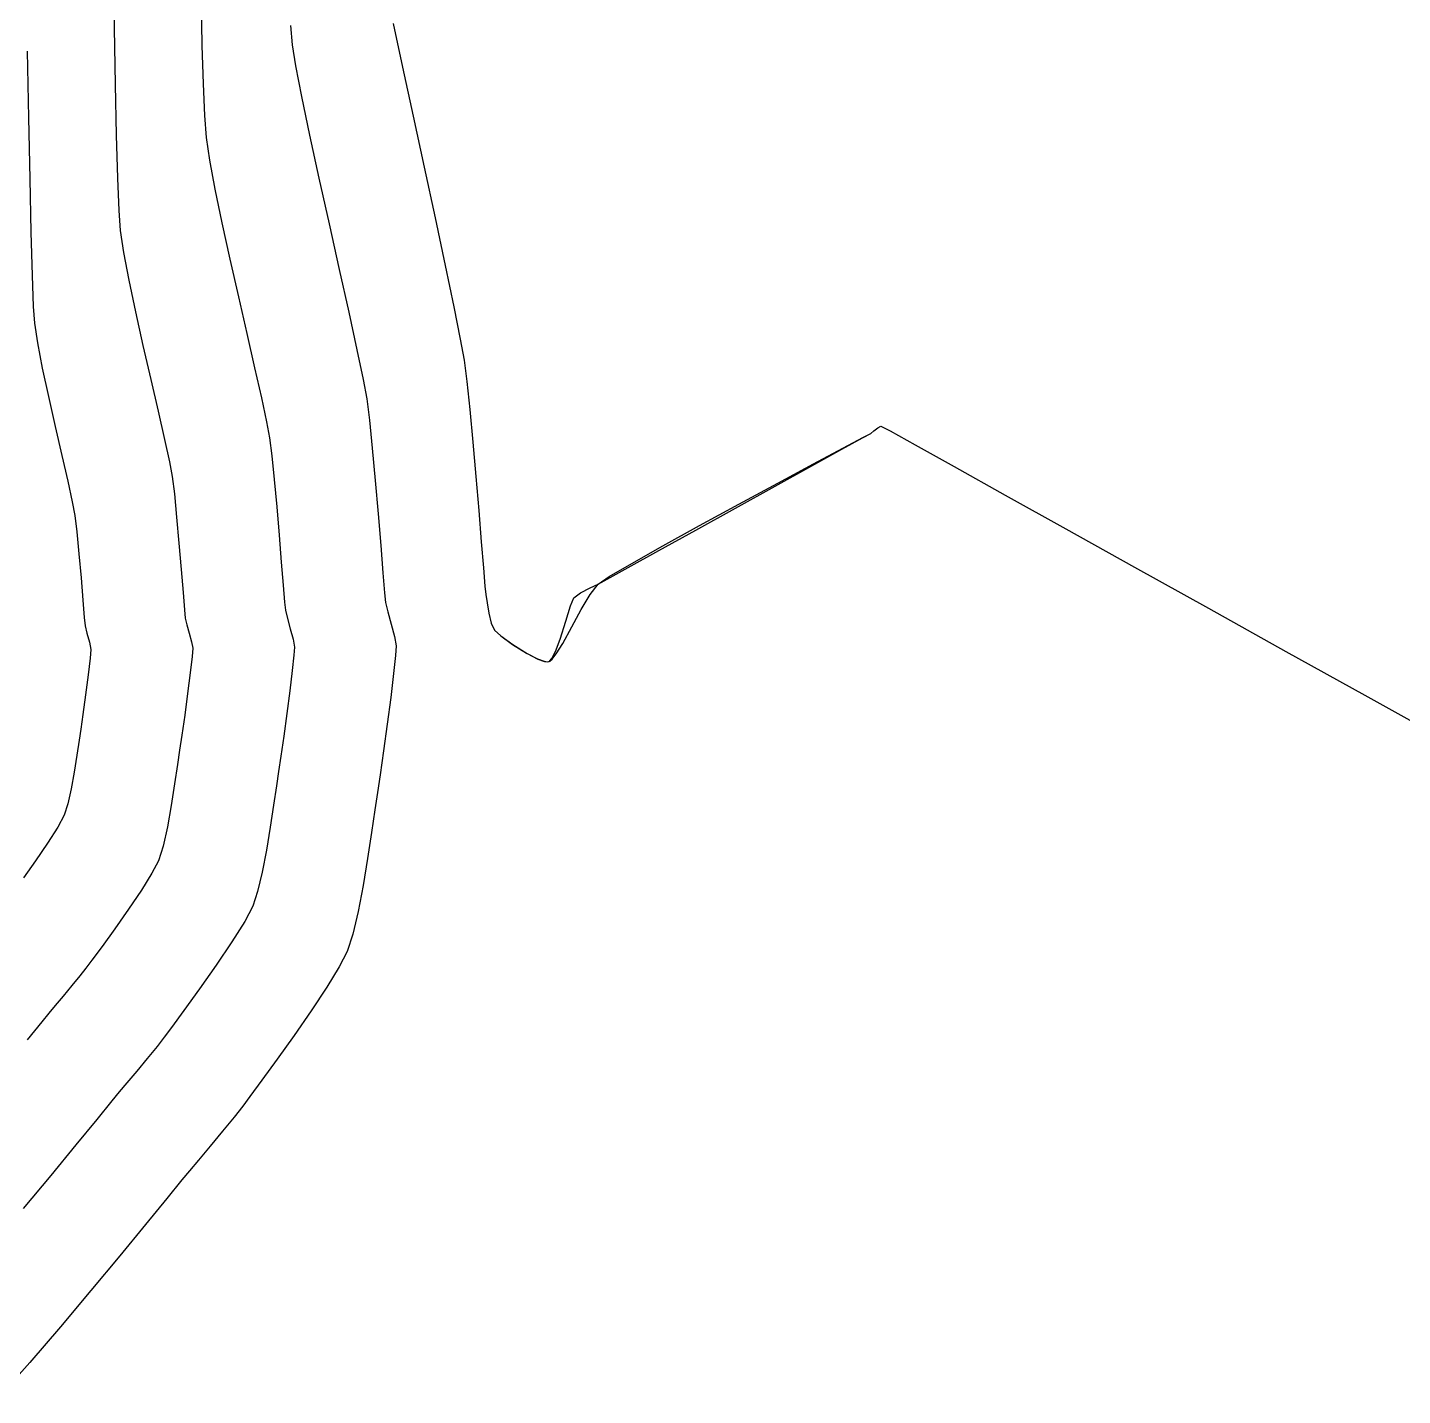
# Model space of a CAD drawing. Header units: metres. Extents: x 708868 to 711043, y 5411316 to 5413138.
# Drawn here: x 709798.53 to 709845.91, y 5411712.99 to 5411760.12 of the extents above; entities that cross this region are included whole.
import ezdxf

# ---------------------------------------------------------------- set-up
doc = ezdxf.new("R2010")
doc.units = ezdxf.units.M
for name, color, linetype in [('Rionegro 2010_Contours', 7, 'Continuous'), ('Rionegro 2014_Contours', 7, 'Continuous'), ('Rionegro 2018_Contours', 7, 'Continuous')]:
    doc.layers.add(name, color=color, linetype=linetype)

msp = doc.modelspace()

# ---------------------------------------------------------------- linework, layer by layer
at = {"layer": 'Rionegro 2010_Contours'}
for points in [[(709804.509, 5411760.999, 241), (709804.537, 5411759.503, 241), (709804.575, 5411758.178, 241), (709804.622, 5411757.096, 241), (709804.683, 5411756.329, 241), (709804.799, 5411755.554, 241), (709804.986, 5411754.556, 241), (709805.226, 5411753.397, 241), (709805.501, 5411752.139, 241), (709805.792, 5411750.845, 241), (709806.083, 5411749.575, 241), (709806.353, 5411748.393, 241), (709806.586, 5411747.359, 241), (709806.763, 5411746.537, 241), (709806.865, 5411745.987, 241), (709806.944, 5411745.368, 241), (709807.028, 5411744.548, 241), (709807.113, 5411743.608, 241), (709807.196, 5411742.634, 241), (709807.272, 5411741.707, 241), (709807.336, 5411740.911, 241), (709807.385, 5411740.33, 241), (709807.414, 5411740.046, 241), (709807.481, 5411739.767, 241), (709807.581, 5411739.41, 241), (709807.676, 5411739.054, 241), (709807.725, 5411738.775, 241), (709807.707, 5411738.498, 241), (709807.649, 5411737.967, 241), (709807.563, 5411737.269, 241), (709807.461, 5411736.487, 241), (709807.354, 5411735.708, 241), (709807.255, 5411735.016, 241), (709807.177, 5411734.496, 241), (709807.101, 5411733.991, 241), (709807.004, 5411733.329, 241), (709806.888, 5411732.571, 241), (709806.757, 5411731.782, 241), (709806.611, 5411731.024, 241), (709806.455, 5411730.36, 241), (709806.291, 5411729.853, 241), (709806.016, 5411729.326, 241), (709805.572, 5411728.618, 241), (709805.028, 5411727.813, 241), (709804.454, 5411726.998, 241), (709803.919, 5411726.256, 241), (709803.492, 5411725.674, 241), (709803.241, 5411725.337, 241), (709802.989, 5411725.014, 241), (709802.654, 5411724.605, 241), (709802.291, 5411724.169, 241), (709801.95, 5411723.764, 241), (709801.685, 5411723.451, 241), (709801.43, 5411723.14, 241), (709800.914, 5411722.505, 241), (709800.195, 5411721.624, 241), (709799.33, 5411720.574, 241), (709798.376, 5411719.43, 241)], [(709807.588, 5411760.196, 242), (709807.643, 5411759.527, 242), (709807.757, 5411758.806, 242), (709807.965, 5411757.741, 242), (709808.243, 5411756.419, 242), (709808.568, 5411754.928, 242), (709808.917, 5411753.355, 242), (709809.268, 5411751.788, 242), (709809.596, 5411750.313, 242), (709809.879, 5411749.02, 242), (709810.094, 5411747.995, 242), (709810.218, 5411747.325, 242), (709810.31, 5411746.595, 242), (709810.409, 5411745.626, 242), (709810.51, 5411744.518, 242), (709810.608, 5411743.368, 242), (709810.697, 5411742.275, 242), (709810.773, 5411741.336, 242), (709810.831, 5411740.65, 242), (709810.865, 5411740.315, 242), (709810.944, 5411739.986, 242), (709811.063, 5411739.565, 242), (709811.174, 5411739.144, 242), (709811.232, 5411738.815, 242), (709811.211, 5411738.488, 242), (709811.143, 5411737.862, 242), (709811.041, 5411737.038, 242), (709810.92, 5411736.116, 242), (709810.794, 5411735.197, 242), (709810.678, 5411734.38, 242), (709810.585, 5411733.767, 242), (709810.495, 5411733.172, 242), (709810.381, 5411732.39, 242), (709810.245, 5411731.496, 242), (709810.089, 5411730.565, 242), (709809.918, 5411729.67, 242), (709809.734, 5411728.887, 242), (709809.54, 5411728.289, 242), (709809.268, 5411727.759, 242), (709808.837, 5411727.055, 242), (709808.299, 5411726.245, 242), (709807.711, 5411725.397, 242), (709807.127, 5411724.576, 242), (709806.601, 5411723.852, 242), (709806.188, 5411723.291, 242), (709805.942, 5411722.961, 242), (709805.644, 5411722.579, 242), (709805.249, 5411722.097, 242), (709804.821, 5411721.582, 242), (709804.419, 5411721.105, 242), (709804.105, 5411720.736, 242), (709803.845, 5411720.419, 242), (709803.324, 5411719.779, 242), (709802.595, 5411718.884, 242), (709801.707, 5411717.804, 242), (709800.712, 5411716.606, 242), (709799.662, 5411715.359, 242), (709798.606, 5411714.132, 242), (709797.597, 5411712.993, 242)], [(709811.123, 5411760.256, 243), (709811.449, 5411758.754, 243), (709811.814, 5411757.073, 243), (709812.196, 5411755.311, 243), (709812.572, 5411753.563, 243), (709812.92, 5411751.928, 243), (709813.217, 5411750.502, 243), (709813.441, 5411749.381, 243), (709813.57, 5411748.663, 243), (709813.665, 5411747.926, 243), (709813.767, 5411746.958, 243), (709813.873, 5411745.839, 243), (709813.977, 5411744.653, 243), (709814.075, 5411743.481, 243), (709814.162, 5411742.406, 243), (709814.235, 5411741.51, 243), (709814.288, 5411740.875, 243), (709814.316, 5411740.584, 243), (709814.361, 5411740.307, 243), (709814.425, 5411739.949, 243), (709814.509, 5411739.604, 243), (709814.614, 5411739.365, 243), (709814.836, 5411739.165, 243), (709815.243, 5411738.87, 243), (709815.727, 5411738.566, 243), (709816.096, 5411738.375, 243), (709816.326, 5411738.291, 243), (709816.443, 5411738.274, 243), (709816.488, 5411738.279, 243), (709816.524, 5411738.293, 243), (709816.604, 5411738.361, 243), (709816.747, 5411738.543, 243), (709816.969, 5411738.903, 243), (709817.279, 5411739.469, 243), (709817.603, 5411740.066, 243), (709817.915, 5411740.593, 243), (709818.19, 5411740.947, 243), (709818.571, 5411741.205, 243), (709819.349, 5411741.662, 243), (709820.422, 5411742.265, 243), (709821.687, 5411742.962, 243), (709823.042, 5411743.7, 243), (709824.384, 5411744.425, 243), (709825.612, 5411745.085, 243), (709826.622, 5411745.626, 243), (709827.314, 5411745.996, 243), (709827.583, 5411746.141, 243), (709827.692, 5411746.227, 243), (709827.826, 5411746.336, 243), (709827.935, 5411746.392, 243), (709828.25, 5411746.223, 243), (709829.117, 5411745.743, 243), (709830.464, 5411744.993, 243), (709832.22, 5411744.014, 243), (709834.312, 5411742.847, 243), (709836.669, 5411741.533, 243), (709839.218, 5411740.114, 243), (709841.888, 5411738.63, 243), (709844.606, 5411737.122, 243), (709847.301, 5411735.632, 243)], [(709798.514, 5411759.304, 239), (709798.558, 5411757.014, 239), (709798.603, 5411754.911, 239), (709798.646, 5411753.073, 239), (709798.688, 5411751.579, 239), (709798.727, 5411750.507, 239), (709798.763, 5411749.934, 239), (709798.867, 5411749.257, 239), (709799.036, 5411748.39, 239), (709799.247, 5411747.406, 239), (709799.478, 5411746.379, 239), (709799.708, 5411745.383, 239), (709799.913, 5411744.491, 239), (709800.071, 5411743.776, 239), (709800.16, 5411743.312, 239), (709800.228, 5411742.752, 239), (709800.301, 5411741.994, 239), (709800.372, 5411741.164, 239), (709800.435, 5411740.389, 239), (709800.484, 5411739.795, 239), (709800.512, 5411739.508, 239), (709800.575, 5411739.256, 239), (709800.661, 5411738.945, 239), (709800.711, 5411738.694, 239), (709800.687, 5411738.397, 239), (709800.619, 5411737.825, 239), (709800.528, 5411737.127, 239), (709800.434, 5411736.454, 239), (709800.36, 5411735.954, 239), (709800.302, 5411735.566, 239), (709800.226, 5411735.05, 239), (709800.134, 5411734.469, 239), (709800.03, 5411733.888, 239), (709799.915, 5411733.371, 239), (709799.793, 5411732.981, 239), (709799.575, 5411732.575, 239), (709799.221, 5411732.023, 239), (709798.8, 5411731.412, 239), (709798.383, 5411730.828, 239)]]:
    msp.add_polyline3d(points, dxfattribs=at)
at = {"layer": 'Rionegro 2014_Contours'}
for points in [[(709801.475, 5411762.152, 240), (709801.509, 5411760.1, 240), (709801.546, 5411758.16, 240), (709801.586, 5411756.411, 240), (709801.628, 5411754.936, 240), (709801.674, 5411753.816, 240), (709801.723, 5411753.132, 240), (709801.837, 5411752.375, 240), (709802.018, 5411751.417, 240), (709802.248, 5411750.325, 240), (709802.506, 5411749.164, 240), (709802.772, 5411748.001, 240), (709803.025, 5411746.902, 240), (709803.247, 5411745.933, 240), (709803.416, 5411745.16, 240), (709803.513, 5411744.65, 240), (709803.587, 5411744.054, 240), (709803.666, 5411743.256, 240), (709803.746, 5411742.355, 240), (709803.82, 5411741.455, 240), (709803.885, 5411740.658, 240), (709803.934, 5411740.064, 240), (709803.963, 5411739.777, 240), (709804.018, 5411739.548, 240), (709804.1, 5411739.255, 240), (709804.178, 5411738.963, 240), (709804.218, 5411738.734, 240), (709804.198, 5411738.447, 240), (709804.134, 5411737.893, 240), (709804.044, 5411737.183, 240), (709803.943, 5411736.428, 240), (709803.845, 5411735.738, 240), (709803.768, 5411735.225, 240), (709803.694, 5411734.728, 240), (709803.596, 5411734.067, 240), (709803.479, 5411733.323, 240), (709803.345, 5411732.579, 240), (709803.199, 5411731.916, 240), (709803.042, 5411731.417, 240), (709802.816, 5411730.985, 240), (709802.452, 5411730.404, 240), (709802.006, 5411729.744, 240), (709801.536, 5411729.075, 240), (709801.097, 5411728.467, 240), (709800.746, 5411727.99, 240), (709800.541, 5411727.713, 240), (709800.333, 5411727.448, 240), (709800.059, 5411727.113, 240), (709799.761, 5411726.755, 240), (709799.482, 5411726.424, 240), (709799.264, 5411726.167, 240), (709799.018, 5411725.866, 240), (709798.514, 5411725.246, 240)], [(709804.509, 5411760.999, 241), (709804.537, 5411759.503, 241), (709804.575, 5411758.178, 241), (709804.622, 5411757.096, 241), (709804.683, 5411756.329, 241), (709804.799, 5411755.554, 241), (709804.986, 5411754.556, 241), (709805.226, 5411753.397, 241), (709805.501, 5411752.139, 241), (709805.792, 5411750.845, 241), (709806.083, 5411749.575, 241), (709806.353, 5411748.393, 241), (709806.586, 5411747.359, 241), (709806.763, 5411746.537, 241), (709806.865, 5411745.987, 241), (709806.944, 5411745.368, 241), (709807.028, 5411744.548, 241), (709807.113, 5411743.608, 241), (709807.196, 5411742.634, 241), (709807.272, 5411741.707, 241), (709807.336, 5411740.911, 241), (709807.385, 5411740.33, 241), (709807.414, 5411740.046, 241), (709807.481, 5411739.767, 241), (709807.581, 5411739.41, 241), (709807.676, 5411739.054, 241), (709807.725, 5411738.775, 241), (709807.707, 5411738.498, 241), (709807.649, 5411737.967, 241), (709807.563, 5411737.269, 241), (709807.461, 5411736.487, 241), (709807.354, 5411735.708, 241), (709807.255, 5411735.016, 241), (709807.177, 5411734.496, 241), (709807.101, 5411733.991, 241), (709807.004, 5411733.329, 241), (709806.888, 5411732.571, 241), (709806.757, 5411731.782, 241), (709806.611, 5411731.024, 241), (709806.455, 5411730.36, 241), (709806.291, 5411729.853, 241), (709806.016, 5411729.326, 241), (709805.572, 5411728.618, 241), (709805.028, 5411727.813, 241), (709804.454, 5411726.998, 241), (709803.919, 5411726.256, 241), (709803.492, 5411725.674, 241), (709803.241, 5411725.337, 241), (709802.989, 5411725.014, 241), (709802.654, 5411724.605, 241), (709802.291, 5411724.169, 241), (709801.95, 5411723.764, 241), (709801.685, 5411723.451, 241), (709801.43, 5411723.14, 241), (709800.914, 5411722.505, 241), (709800.195, 5411721.624, 241), (709799.33, 5411720.574, 241), (709798.376, 5411719.43, 241)], [(709807.588, 5411760.196, 242), (709807.643, 5411759.527, 242), (709807.757, 5411758.806, 242), (709807.965, 5411757.741, 242), (709808.243, 5411756.419, 242), (709808.568, 5411754.928, 242), (709808.917, 5411753.355, 242), (709809.268, 5411751.788, 242), (709809.596, 5411750.313, 242), (709809.879, 5411749.02, 242), (709810.094, 5411747.995, 242), (709810.218, 5411747.325, 242), (709810.31, 5411746.595, 242), (709810.409, 5411745.626, 242), (709810.51, 5411744.518, 242), (709810.608, 5411743.368, 242), (709810.697, 5411742.275, 242), (709810.773, 5411741.336, 242), (709810.831, 5411740.65, 242), (709810.865, 5411740.315, 242), (709810.944, 5411739.986, 242), (709811.063, 5411739.565, 242), (709811.174, 5411739.144, 242), (709811.232, 5411738.815, 242), (709811.211, 5411738.488, 242), (709811.143, 5411737.862, 242), (709811.041, 5411737.038, 242), (709810.92, 5411736.116, 242), (709810.794, 5411735.197, 242), (709810.678, 5411734.38, 242), (709810.585, 5411733.767, 242), (709810.495, 5411733.172, 242), (709810.381, 5411732.39, 242), (709810.245, 5411731.496, 242), (709810.089, 5411730.565, 242), (709809.918, 5411729.67, 242), (709809.734, 5411728.887, 242), (709809.54, 5411728.289, 242), (709809.268, 5411727.759, 242), (709808.837, 5411727.055, 242), (709808.299, 5411726.245, 242), (709807.711, 5411725.397, 242), (709807.127, 5411724.576, 242), (709806.601, 5411723.852, 242), (709806.188, 5411723.291, 242), (709805.942, 5411722.961, 242), (709805.644, 5411722.579, 242), (709805.249, 5411722.097, 242), (709804.821, 5411721.582, 242), (709804.419, 5411721.105, 242), (709804.105, 5411720.736, 242), (709803.845, 5411720.419, 242), (709803.324, 5411719.779, 242), (709802.595, 5411718.884, 242), (709801.707, 5411717.804, 242), (709800.712, 5411716.606, 242), (709799.662, 5411715.359, 242), (709798.606, 5411714.132, 242), (709797.597, 5411712.993, 242)], [(709811.123, 5411760.256, 243), (709811.449, 5411758.754, 243), (709811.814, 5411757.073, 243), (709812.196, 5411755.311, 243), (709812.572, 5411753.563, 243), (709812.92, 5411751.928, 243), (709813.217, 5411750.502, 243), (709813.441, 5411749.381, 243), (709813.57, 5411748.663, 243), (709813.665, 5411747.926, 243), (709813.767, 5411746.958, 243), (709813.873, 5411745.839, 243), (709813.977, 5411744.653, 243), (709814.075, 5411743.481, 243), (709814.162, 5411742.406, 243), (709814.235, 5411741.51, 243), (709814.288, 5411740.875, 243), (709814.316, 5411740.584, 243), (709814.361, 5411740.307, 243), (709814.425, 5411739.949, 243), (709814.509, 5411739.604, 243), (709814.614, 5411739.365, 243), (709814.84, 5411739.163, 243), (709815.255, 5411738.864, 243), (709815.745, 5411738.557, 243), (709816.113, 5411738.366, 243), (709816.337, 5411738.285, 243), (709816.447, 5411738.271, 243), (709816.488, 5411738.279, 243), (709816.524, 5411738.3, 243), (709816.6, 5411738.389, 243), (709816.72, 5411738.621, 243), (709816.883, 5411739.053, 243), (709817.077, 5411739.667, 243), (709817.241, 5411740.2, 243), (709817.354, 5411740.476, 243), (709817.588, 5411740.643, 243), (709817.92, 5411740.813, 243), (709818.19, 5411740.947, 243), (709818.496, 5411741.117, 243), (709819.23, 5411741.522, 243), (709820.285, 5411742.105, 243), (709821.553, 5411742.806, 243), (709822.926, 5411743.564, 243), (709824.295, 5411744.32, 243), (709825.553, 5411745.016, 243), (709826.593, 5411745.591, 243), (709827.305, 5411745.986, 243), (709827.583, 5411746.141, 243), (709827.692, 5411746.227, 243), (709827.826, 5411746.336, 243), (709827.935, 5411746.392, 243), (709828.25, 5411746.223, 243), (709829.117, 5411745.743, 243), (709830.464, 5411744.993, 243), (709832.22, 5411744.014, 243), (709834.312, 5411742.847, 243), (709836.669, 5411741.533, 243), (709839.218, 5411740.114, 243), (709841.888, 5411738.63, 243), (709844.606, 5411737.122, 243), (709847.301, 5411735.632, 243)], [(709798.514, 5411759.304, 239), (709798.558, 5411757.014, 239), (709798.603, 5411754.911, 239), (709798.646, 5411753.073, 239), (709798.688, 5411751.579, 239), (709798.727, 5411750.507, 239), (709798.763, 5411749.934, 239), (709798.867, 5411749.257, 239), (709799.036, 5411748.39, 239), (709799.247, 5411747.406, 239), (709799.478, 5411746.379, 239), (709799.708, 5411745.383, 239), (709799.913, 5411744.491, 239), (709800.071, 5411743.776, 239), (709800.16, 5411743.312, 239), (709800.228, 5411742.752, 239), (709800.301, 5411741.994, 239), (709800.372, 5411741.164, 239), (709800.435, 5411740.389, 239), (709800.484, 5411739.795, 239), (709800.512, 5411739.508, 239), (709800.575, 5411739.256, 239), (709800.661, 5411738.945, 239), (709800.711, 5411738.694, 239), (709800.687, 5411738.397, 239), (709800.619, 5411737.825, 239), (709800.528, 5411737.127, 239), (709800.434, 5411736.454, 239), (709800.36, 5411735.954, 239), (709800.302, 5411735.566, 239), (709800.226, 5411735.05, 239), (709800.134, 5411734.469, 239), (709800.03, 5411733.888, 239), (709799.915, 5411733.371, 239), (709799.793, 5411732.981, 239), (709799.575, 5411732.575, 239), (709799.221, 5411732.023, 239), (709798.8, 5411731.412, 239), (709798.383, 5411730.828, 239)]]:
    msp.add_polyline3d(points, dxfattribs=at)
at = {"layer": 'Rionegro 2018_Contours'}
for points in [[(709801.475, 5411762.152, 240), (709801.509, 5411760.1, 240), (709801.546, 5411758.16, 240), (709801.586, 5411756.411, 240), (709801.628, 5411754.936, 240), (709801.674, 5411753.816, 240), (709801.723, 5411753.132, 240), (709801.837, 5411752.375, 240), (709802.018, 5411751.417, 240), (709802.248, 5411750.325, 240), (709802.506, 5411749.164, 240), (709802.772, 5411748.001, 240), (709803.025, 5411746.902, 240), (709803.247, 5411745.933, 240), (709803.416, 5411745.16, 240), (709803.513, 5411744.65, 240), (709803.587, 5411744.054, 240), (709803.666, 5411743.256, 240), (709803.746, 5411742.355, 240), (709803.82, 5411741.455, 240), (709803.885, 5411740.658, 240), (709803.934, 5411740.064, 240), (709803.963, 5411739.777, 240), (709804.018, 5411739.548, 240), (709804.1, 5411739.255, 240), (709804.178, 5411738.963, 240), (709804.218, 5411738.734, 240), (709804.198, 5411738.447, 240), (709804.134, 5411737.893, 240), (709804.044, 5411737.183, 240), (709803.943, 5411736.428, 240), (709803.845, 5411735.738, 240), (709803.768, 5411735.225, 240), (709803.694, 5411734.728, 240), (709803.596, 5411734.067, 240), (709803.479, 5411733.323, 240), (709803.345, 5411732.579, 240), (709803.199, 5411731.916, 240), (709803.042, 5411731.417, 240), (709802.816, 5411730.985, 240), (709802.452, 5411730.404, 240), (709802.006, 5411729.744, 240), (709801.536, 5411729.075, 240), (709801.097, 5411728.467, 240), (709800.746, 5411727.99, 240), (709800.541, 5411727.713, 240), (709800.333, 5411727.448, 240), (709800.059, 5411727.113, 240), (709799.761, 5411726.755, 240), (709799.482, 5411726.424, 240), (709799.264, 5411726.167, 240), (709799.018, 5411725.866, 240), (709798.514, 5411725.246, 240)], [(709804.509, 5411760.999, 241), (709804.537, 5411759.503, 241), (709804.575, 5411758.178, 241), (709804.622, 5411757.096, 241), (709804.683, 5411756.329, 241), (709804.799, 5411755.554, 241), (709804.986, 5411754.556, 241), (709805.226, 5411753.397, 241), (709805.501, 5411752.139, 241), (709805.792, 5411750.845, 241), (709806.083, 5411749.575, 241), (709806.353, 5411748.393, 241), (709806.586, 5411747.359, 241), (709806.763, 5411746.537, 241), (709806.865, 5411745.987, 241), (709806.944, 5411745.368, 241), (709807.028, 5411744.548, 241), (709807.113, 5411743.608, 241), (709807.196, 5411742.634, 241), (709807.272, 5411741.707, 241), (709807.336, 5411740.911, 241), (709807.385, 5411740.33, 241), (709807.414, 5411740.046, 241), (709807.481, 5411739.767, 241), (709807.581, 5411739.41, 241), (709807.676, 5411739.054, 241), (709807.725, 5411738.775, 241), (709807.707, 5411738.498, 241), (709807.649, 5411737.967, 241), (709807.563, 5411737.269, 241), (709807.461, 5411736.487, 241), (709807.354, 5411735.708, 241), (709807.255, 5411735.016, 241), (709807.177, 5411734.496, 241), (709807.101, 5411733.991, 241), (709807.004, 5411733.329, 241), (709806.888, 5411732.571, 241), (709806.757, 5411731.782, 241), (709806.611, 5411731.024, 241), (709806.455, 5411730.36, 241), (709806.291, 5411729.853, 241), (709806.016, 5411729.326, 241), (709805.572, 5411728.618, 241), (709805.028, 5411727.813, 241), (709804.454, 5411726.998, 241), (709803.919, 5411726.256, 241), (709803.492, 5411725.674, 241), (709803.241, 5411725.337, 241), (709802.989, 5411725.014, 241), (709802.654, 5411724.605, 241), (709802.291, 5411724.169, 241), (709801.95, 5411723.764, 241), (709801.685, 5411723.451, 241), (709801.43, 5411723.14, 241), (709800.914, 5411722.505, 241), (709800.195, 5411721.624, 241), (709799.33, 5411720.574, 241), (709798.376, 5411719.43, 241)], [(709807.588, 5411760.196, 242), (709807.643, 5411759.527, 242), (709807.757, 5411758.806, 242), (709807.965, 5411757.741, 242), (709808.243, 5411756.419, 242), (709808.568, 5411754.928, 242), (709808.917, 5411753.355, 242), (709809.268, 5411751.788, 242), (709809.596, 5411750.313, 242), (709809.879, 5411749.02, 242), (709810.094, 5411747.995, 242), (709810.218, 5411747.325, 242), (709810.31, 5411746.595, 242), (709810.409, 5411745.626, 242), (709810.51, 5411744.518, 242), (709810.608, 5411743.368, 242), (709810.697, 5411742.275, 242), (709810.773, 5411741.336, 242), (709810.831, 5411740.65, 242), (709810.865, 5411740.315, 242), (709810.944, 5411739.986, 242), (709811.063, 5411739.565, 242), (709811.174, 5411739.144, 242), (709811.232, 5411738.815, 242), (709811.211, 5411738.488, 242), (709811.143, 5411737.862, 242), (709811.041, 5411737.038, 242), (709810.92, 5411736.116, 242), (709810.794, 5411735.197, 242), (709810.678, 5411734.38, 242), (709810.585, 5411733.767, 242), (709810.495, 5411733.172, 242), (709810.381, 5411732.39, 242), (709810.245, 5411731.496, 242), (709810.089, 5411730.565, 242), (709809.918, 5411729.67, 242), (709809.734, 5411728.887, 242), (709809.54, 5411728.289, 242), (709809.268, 5411727.759, 242), (709808.837, 5411727.055, 242), (709808.299, 5411726.245, 242), (709807.711, 5411725.397, 242), (709807.127, 5411724.576, 242), (709806.601, 5411723.852, 242), (709806.188, 5411723.291, 242), (709805.942, 5411722.961, 242), (709805.644, 5411722.579, 242), (709805.249, 5411722.097, 242), (709804.821, 5411721.582, 242), (709804.419, 5411721.105, 242), (709804.105, 5411720.736, 242), (709803.845, 5411720.419, 242), (709803.324, 5411719.779, 242), (709802.595, 5411718.884, 242), (709801.707, 5411717.804, 242), (709800.712, 5411716.606, 242), (709799.662, 5411715.359, 242), (709798.606, 5411714.132, 242), (709797.597, 5411712.993, 242)], [(709811.123, 5411760.256, 243), (709811.449, 5411758.754, 243), (709811.814, 5411757.073, 243), (709812.196, 5411755.311, 243), (709812.572, 5411753.563, 243), (709812.92, 5411751.928, 243), (709813.217, 5411750.502, 243), (709813.441, 5411749.381, 243), (709813.57, 5411748.663, 243), (709813.665, 5411747.926, 243), (709813.767, 5411746.958, 243), (709813.873, 5411745.839, 243), (709813.977, 5411744.653, 243), (709814.075, 5411743.481, 243), (709814.162, 5411742.406, 243), (709814.235, 5411741.51, 243), (709814.288, 5411740.875, 243), (709814.316, 5411740.584, 243), (709814.361, 5411740.307, 243), (709814.425, 5411739.949, 243), (709814.509, 5411739.604, 243), (709814.614, 5411739.365, 243), (709814.84, 5411739.163, 243), (709815.255, 5411738.864, 243), (709815.745, 5411738.557, 243), (709816.113, 5411738.366, 243), (709816.337, 5411738.285, 243), (709816.447, 5411738.271, 243), (709816.488, 5411738.279, 243), (709816.524, 5411738.3, 243), (709816.6, 5411738.389, 243), (709816.72, 5411738.621, 243), (709816.883, 5411739.053, 243), (709817.077, 5411739.667, 243), (709817.241, 5411740.2, 243), (709817.354, 5411740.476, 243), (709817.588, 5411740.643, 243), (709817.92, 5411740.813, 243), (709818.19, 5411740.947, 243), (709818.496, 5411741.117, 243), (709819.23, 5411741.522, 243), (709820.285, 5411742.105, 243), (709821.553, 5411742.806, 243), (709822.926, 5411743.564, 243), (709824.295, 5411744.32, 243), (709825.553, 5411745.016, 243), (709826.593, 5411745.591, 243), (709827.305, 5411745.986, 243), (709827.583, 5411746.141, 243), (709827.692, 5411746.227, 243), (709827.826, 5411746.336, 243), (709827.935, 5411746.392, 243), (709828.25, 5411746.223, 243), (709829.117, 5411745.743, 243), (709830.464, 5411744.993, 243), (709832.22, 5411744.014, 243), (709834.312, 5411742.847, 243), (709836.669, 5411741.533, 243), (709839.218, 5411740.114, 243), (709841.888, 5411738.63, 243), (709844.606, 5411737.122, 243), (709847.301, 5411735.632, 243)], [(709798.514, 5411759.304, 239), (709798.558, 5411757.014, 239), (709798.603, 5411754.911, 239), (709798.646, 5411753.073, 239), (709798.688, 5411751.579, 239), (709798.727, 5411750.507, 239), (709798.763, 5411749.934, 239), (709798.867, 5411749.257, 239), (709799.036, 5411748.39, 239), (709799.247, 5411747.406, 239), (709799.478, 5411746.379, 239), (709799.708, 5411745.383, 239), (709799.913, 5411744.491, 239), (709800.071, 5411743.776, 239), (709800.16, 5411743.312, 239), (709800.228, 5411742.752, 239), (709800.301, 5411741.994, 239), (709800.372, 5411741.164, 239), (709800.435, 5411740.389, 239), (709800.484, 5411739.795, 239), (709800.512, 5411739.508, 239), (709800.575, 5411739.256, 239), (709800.661, 5411738.945, 239), (709800.711, 5411738.694, 239), (709800.687, 5411738.397, 239), (709800.619, 5411737.825, 239), (709800.528, 5411737.127, 239), (709800.434, 5411736.454, 239), (709800.36, 5411735.954, 239), (709800.302, 5411735.566, 239), (709800.226, 5411735.05, 239), (709800.134, 5411734.469, 239), (709800.03, 5411733.888, 239), (709799.915, 5411733.371, 239), (709799.793, 5411732.981, 239), (709799.575, 5411732.575, 239), (709799.221, 5411732.023, 239), (709798.8, 5411731.412, 239), (709798.383, 5411730.828, 239)]]:
    msp.add_polyline3d(points, dxfattribs=at)

doc.saveas('drawing.dxf')
